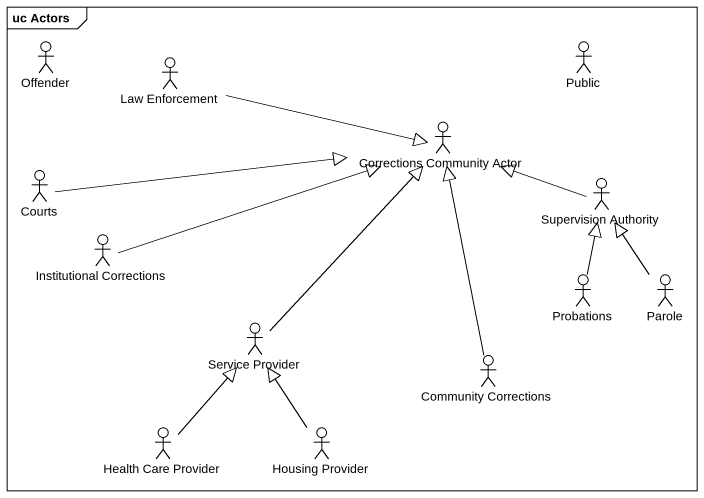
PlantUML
@startuml
mainframe uc Actors
actor Offender
actor "Law Enforcement" as Law_Enforcement
actor Public
actor "Corrections Community Actor" as Corrections_Community_Actor
actor Courts
actor "Supervision Authority" as Supervision_Authority
actor "Institutional Corrections" as Institutional_Corrections
actor "Service Provider" as Service_Provider
actor Probations
actor Parole
actor "Community Corrections" as Community_Corrections
actor "Health Care Provider" as Health_Care_Provider
actor "Housing Provider" as Housing_Provider
Law_Enforcement -right-|> Corrections_Community_Actor
Courts -right-|> Corrections_Community_Actor
Supervision_Authority -left-|> Corrections_Community_Actor
Institutional_Corrections -right-|> Corrections_Community_Actor
Service_Provider -up-|> Corrections_Community_Actor
Probations -up-|> Supervision_Authority
Parole -up-|> Supervision_Authority
Community_Corrections -up-|> Corrections_Community_Actor
Health_Care_Provider -up-|> Service_Provider
Housing_Provider -up-|> Service_Provider
@enduml
